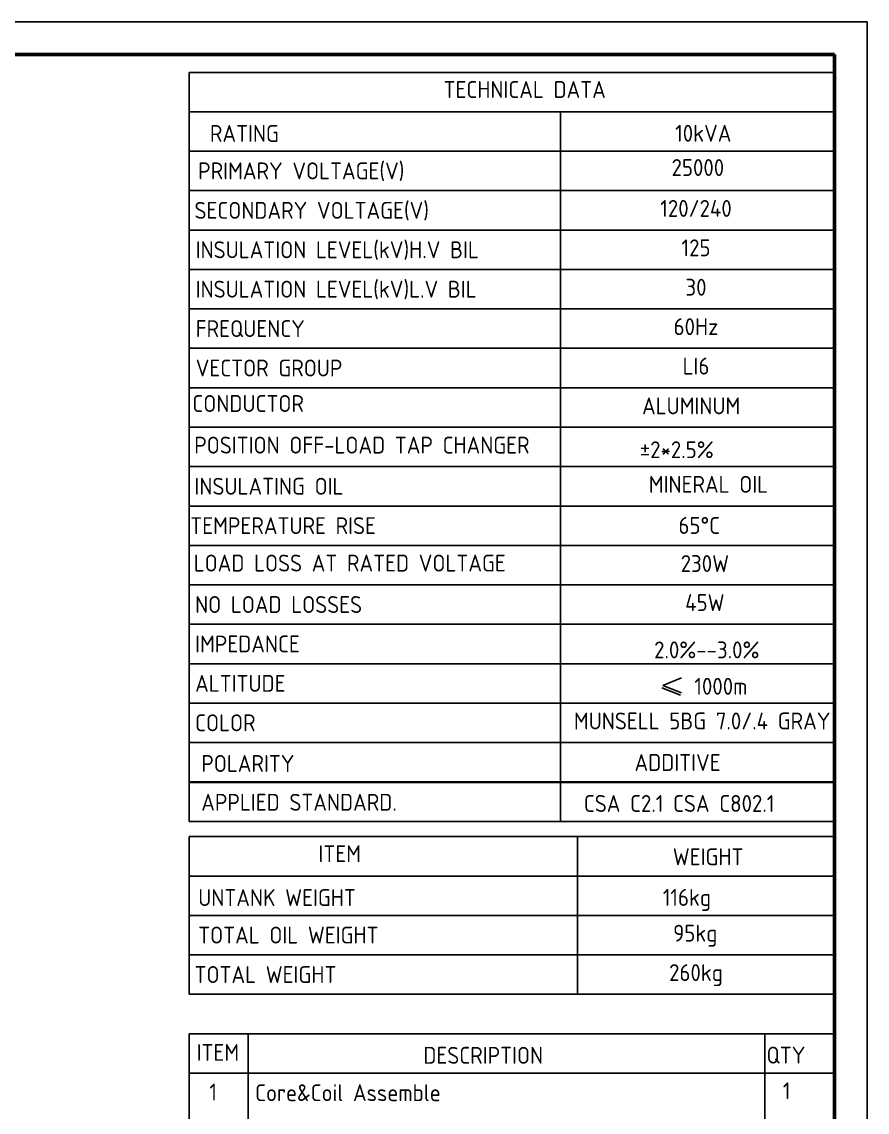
# Model space of a CAD drawing. Header units: millimetres. Extents: x 110990 to 114779, y -20151 to -17057.
# Drawn here: x 113608 to 114779, y -18982 to -17471 of the extents above; entities that cross this region are included whole.
import ezdxf
from ezdxf.enums import TextEntityAlignment as Align

# ---------------------------------------------------------------- set-up
doc = ezdxf.new("R2010")
doc.units = ezdxf.units.MM
doc.header["$LTSCALE"] = 3
doc.layers.add('A', color=3, linetype='Continuous')
doc.layers.add('S', color=254, linetype='Continuous')
doc.layers.add('标注、文本', color=3, linetype='Continuous', lineweight=25)
doc.layers.add('粗实线', color=4, linetype='Continuous', lineweight=53)
doc.styles.add('ST_WIN', font='isocp2.shx', dxfattribs={"bigfont": 'hzdxfst.shx'})

msp = doc.modelspace()

# ---------------------------------------------------------------- linework, layer by layer
at = {"layer": 'A'}
for p, q in [((113839.48, -18578.81), (113839.48, -17541.43)), ((113839.48, -17541.43), (114733.68, -17541.43)), ((114733.68, -18524.21), (114733.68, -17541.43)), ((113839.48, -17596.03), (114733.68, -17596.03)), ((114354.14, -18578.81), (114354.14, -17596.03)), ((113839.48, -17650.63), (114733.68, -17650.63)), ((113839.48, -17705.22), (114733.68, -17705.22)), ((113839.48, -17759.82), (114733.68, -17759.82)), ((113839.48, -17814.42), (114733.68, -17814.42)), ((113839.48, -17869.02), (114733.68, -17869.02)), ((113839.48, -17869.02), (114733.68, -17869.02)), ((113839.48, -17923.62), (114733.68, -17923.62)), ((113839.48, -17923.62), (114733.68, -17923.62)), ((113839.48, -17978.22), (114733.68, -17978.22)), ((113839.48, -18032.82), (114733.68, -18032.82)), ((113839.48, -18087.42), (114733.68, -18087.42)), ((113839.48, -18142.02), (114733.68, -18142.02)), ((113839.48, -18196.62), (114733.68, -18196.62)), ((113839.48, -18251.22), (114733.68, -18251.22)), ((113839.48, -18305.81), (114733.68, -18305.81)), ((113839.48, -18360.41), (114733.68, -18360.41)), ((113839.48, -18415.01), (114733.68, -18415.01)), ((114733.68, -18469.61), (113839.48, -18469.61)), ((114733.68, -18469.61), (113839.48, -18469.61)), ((114733.68, -18524.21), (113839.48, -18524.21)), ((114733.68, -18578.81), (113839.48, -18578.81)), ((113839.48, -18818.3), (113839.48, -18599.91)), ((113839.48, -18599.91), (114733.68, -18599.91)), ((114377.37, -18818.3), (114377.37, -18599.91)), ((114733.68, -18818.3), (114733.68, -18599.91)), ((113839.48, -18654.51), (114733.68, -18654.51)), ((113839.48, -18709.11), (114733.68, -18709.11)), ((113839.48, -18763.71), (114733.68, -18763.71)), ((113839.48, -18818.3), (114733.68, -18818.3)), ((114733.68, -19691.89), (114733.68, -18818.3)), ((113839.48, -19744.77), (113839.48, -18872.9)), ((113839.48, -18872.9), (114733.68, -18872.9)), ((113921.23, -19744.77), (113921.23, -18872.9)), ((114637.07, -19744.77), (114637.07, -18872.9)), ((113839.48, -18927.5), (114733.68, -18927.5))]:
    msp.add_line(p, q, dxfattribs=at)
for points in [[(113839.8, -18469.61), (114733.68, -18469.61)], [(113839.48, -18525.07), (114735.91, -18525.07)]]:
    msp.add_lwpolyline(points, dxfattribs=at)
at = {"layer": 'S'}
for p, q in [((114521.57, -18380.23), (114495.67, -18390.54)), ((114520.21, -18404.18), (114494.31, -18393.88)), ((114521.57, -18400.84), (114495.67, -18390.54))]:
    msp.add_line(p, q, dxfattribs=at)
at = {"layer": '标注、文本'}
for p, q in [((114778.79, -17471.35), (110989.75, -17471.35)), ((114778.79, -20150.74), (114778.79, -17471.35))]:
    msp.add_line(p, q, dxfattribs=at)
at = {"layer": '粗实线'}
for p, q in [((114733.68, -17516.46), (111215.29, -17516.46)), ((114733.68, -20105.63), (114733.68, -17516.46))]:
    msp.add_line(p, q, dxfattribs=at)

# ---------------------------------------------------------------- texts
at = {"layer": 'S', "style": 'ST_WIN'}
for s, height, p in [('TECHNICAL DATA', 23.3996, (114191.99, -17576.85)), ('RATING', 23.4, (113868.32, -17637.71)), ('10kVA', 23.4, (114512.79, -17637.41)), ('PRIMARY VOLTAGE(V)', 23.3996, (113852.06, -17689.52)), ('SECONDARY VOLTAGE(V)', 23.3996, (113847.02, -17744.21)), ('INSULATION LEVEL(kV)H.V BIL', 23.3996, (113848.69, -17798.81)), ('INSULATION LEVEL(kV)L.V BIL', 23.3996, (113848.69, -17853.41)), ('FREQUENCY', 23.4, (113848.69, -17908)), ('VECTOR GROUP', 23.3996, (113848.69, -17962.6)), ('CONDUCTOR', 23.4, (113844.05, -18011.79)), ('INSULATING OIL', 23.3996, (113847.02, -18126.4)), ('TEMPERATURE RISE', 23.3996, (113841.18, -18181)), ('LOAD LOSS AT RATED VOLTAGE', 23.3996, (113845.93, -18232.77)), ('NO LOAD LOSSES', 23.3996, (113847.86, -18290.2)), ('IMPEDANCE', 23.4, (113847.86, -18344.8)), ('ALTITUDE', 23.4, (113847.86, -18399.4)), ('COLOR', 23.4, (113847.86, -18454)), ('ADDITIVE', 23.4, (114456.5, -18509.04)), ('POLARITY', 23.4, (113856.39, -18510.37)), ('APPLIED STANDARD.', 23.3996, (113856.39, -18564.11)), ('CSA C2.1 CSA C802.1', 23.3996, (114386.33, -18565.73)), ('ITEM', 23.4, (114018.74, -18635.33)), ('WEIGHT', 23.4, (114509.49, -18639.57)), ('UNTANK WEIGHT', 23.3996, (113852.16, -18696.19)), ('116kg', 23.4, (114495.66, -18695.89)), ('TOTAL OIL WEIGHT', 23.3996, (113852.06, -18748)), ('TOTAL WEIGHT', 23.3996, (113847.02, -18802.69)), ('ITEM', 23.4, (113849.87, -18910.58)), ('DESCRIPTION', 23.3996, (114163.97, -18914.59)), ('QTY', 23.4, (114639.36, -18914.29)), ('Core&Coil Assemble', 23.3996, (113930.96, -18966.39))]:
    msp.add_text(s, height=height, dxfattribs=at).set_placement(p)
at = {"layer": 'S', "color": 254, "true_color": 0xd6d6d6, "style": 'ST_WIN'}
msp.add_text('25000', height=23.4, dxfattribs=at).set_placement((114544.25, -17684.93), align=Align.CENTER)
at = {"layer": 'S', "style": 'ST_WIN'}
for s, height, p in [('120/240', 23.4, (114541.69, -17741.52)), ('125', 23.4, (114541.69, -17796.12)), ('30', 23.4, (114541.69, -17850.72)), ('60Hz', 23.4, (114541.69, -17905.32)), ('LI6', 23.4, (114541.69, -17959.92)), ('ALUMINUM', 23.4, (114534.98, -18015.05)), ('%%P2*2.5%%%', 23.3996, (114515.07, -18075.75)), (' MINERAL OIL', 23.3996, (114552.23, -18123.71)), ('65%%DC', 23.4, (114546.2, -18180.62)), ('230W', 23.4, (114553.94, -18233.44)), ('45W', 23.4, (114553.94, -18287.51)), ('2.0%%%--3.0%%%', 23.3996, (114556.61, -18353.02)), ('1000m', 23.4, (114576.13, -18403.42)), ('MUNSELL 5BG 7.0/.4 GRAY', 23.3996, (114550.23, -18451.45)), ('95kg', 23.4, (114540.65, -18745.4)), ('260kg', 23.4, (114541.69, -18800)), ('1', 23.4, (113872.85, -18965.39)), ('1', 23.4, (114667.23, -18963.8))]:
    msp.add_text(s, height=height, dxfattribs=at).set_placement(p, align=Align.CENTER)
at = {"layer": 'S', "insert": (113846.64, -18045.97), "char_height": 23.3996, "width": 603.0125, "attachment_point": 1, "style": 'ST_WIN'}
msp.add_mtext('POSITION OFF-LOAD TAP CHANGER', dxfattribs=at)

doc.saveas('drawing.dxf')
